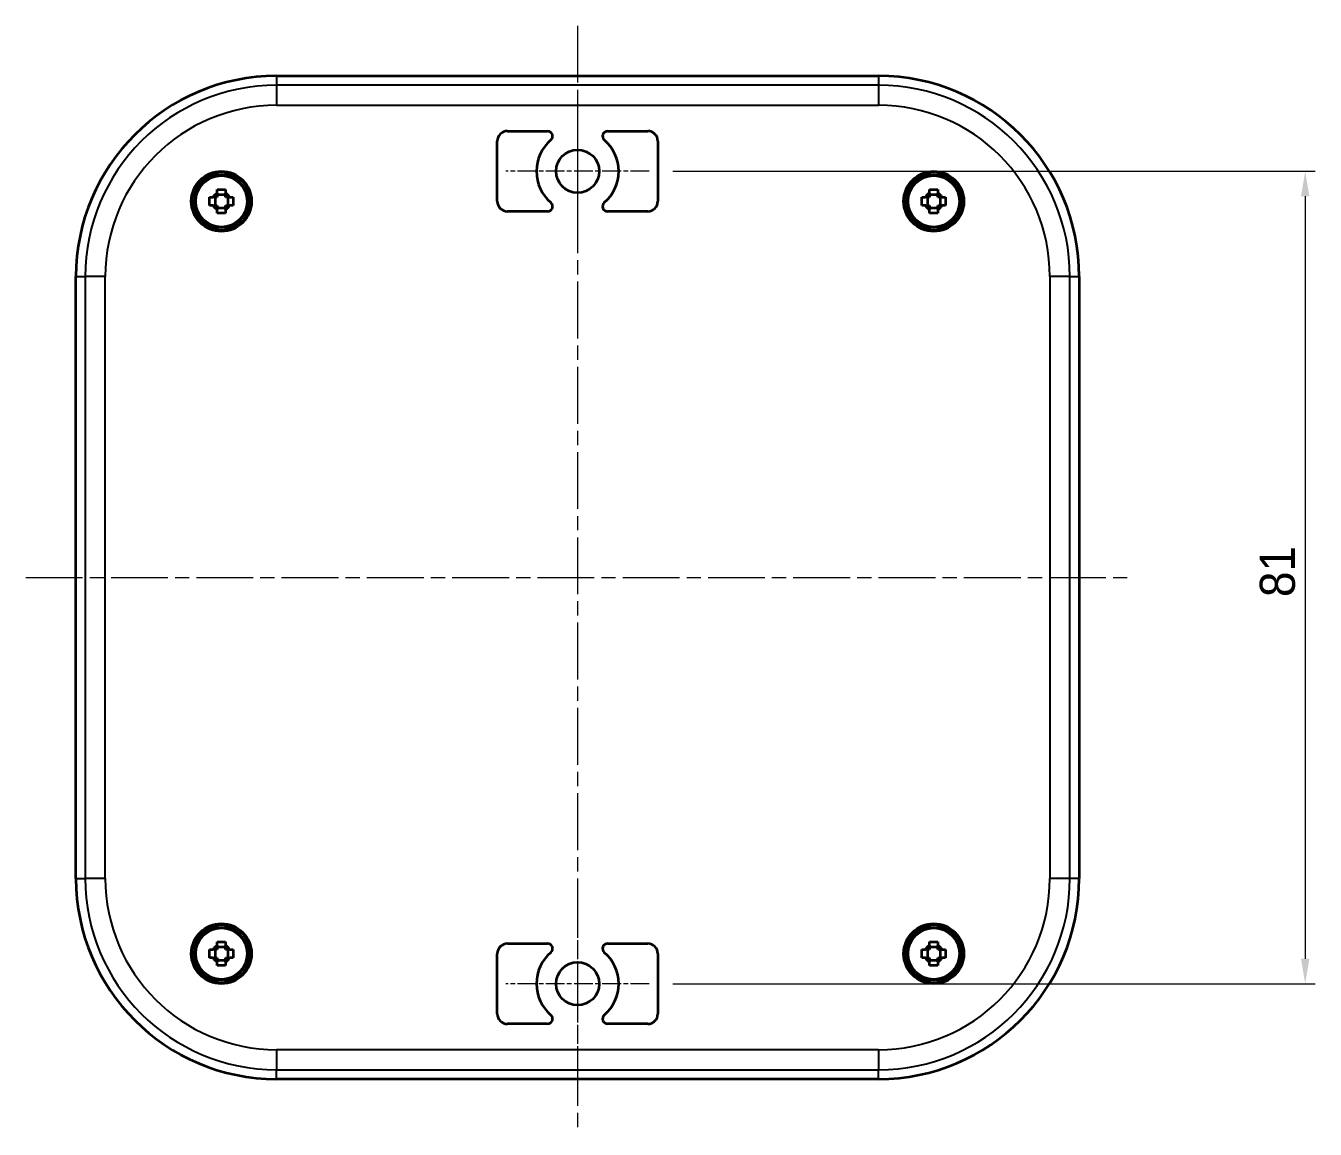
# Model space of a CAD drawing. Header units: millimetres. Extents: x -225 to 2542, y -269 to 293.
# Drawn here: x 694.5 to 823, y 24.2 to 134.2 of the extents above; entities that cross this region are included whole.
import ezdxf

# ---------------------------------------------------------------- set-up
doc = ezdxf.new("R2010")
doc.units = ezdxf.units.MM
doc.linetypes.add('CHAIN', pattern=[0.3543, 0.2362, -0.0295, 0.0591, -0.0295])
doc.layers.get('Defpoints').update_dxf_attribs({"lineweight": 25})
doc.layers.add('Center Mark (ISO)', color=7, linetype='Continuous', lineweight=18, true_color=0x80ffff)
doc.layers.add('Centerline (ISO)', color=7, linetype='Continuous', lineweight=18, true_color=0x80ffff)
for name, color, linetype, lineweight in [('Dimension (ISO)', 7, 'Continuous', 18), ('Visible (ISO)', 7, 'Continuous', 35), ('Visible Narrow (ISO)', 7, 'Continuous', 25)]:
    doc.layers.add(name, color=color, linetype=linetype, lineweight=lineweight)
doc.styles.add('Note Text (TK)', font='MS PGothic.ttf')
doc.dimstyles.new('Default - Method 1b (TK)', dxfattribs={"dimtxt": 2.5, "dimasz": 2.5, "dimexe": 1, "dimexo": 1.5, "dimgap": 1, "dimtad": 1, "dimtoh": 1, "dimrnd": 1e-08, "dimdsep": 46, "dimtxsty": 'Note Text (TK)', "dimcen": 0.09, "dimdle": 5, "dimclrd": 100, "dimclre": 100, "dimclrt": 7, "dimadec": 1, "dimazin": 1, "dimtfac": 1, "dimtmove": 0, "dimatfit": 3, "dimfxl": 1, "dimtolj": 1, "dimlwd": -1, "dimlwe": -1, "dimarcsym": 0})

# ---------------------------------------------------------------- blocks, each defined once
blk = doc.blocks.new('*D31')
at = {"layer": 'Defpoints', "color": 0, "transparency": 16777216}
for p in [(757.51, 119.7), (757.51, 38.7), (822.03, 38.7)]:
    blk.add_point(p, dxfattribs=at)
at = {"layer": 'Dimension (ISO)', "color": 100, "transparency": 16777216}
for p, q in [((759.01, 119.7), (823.03, 119.7)), ((822.03, 117.2), (822.03, 41.2)), ((759.01, 38.7), (823.03, 38.7))]:
    blk.add_line(p, q, dxfattribs=at)
for points in [[(821.61, 117.2), (822.45, 117.2), (822.03, 119.7)], [(821.61, 41.2), (822.45, 41.2), (822.03, 38.7)]]:
    blk.add_solid(points, dxfattribs=at)
at = {"layer": 'Dimension (ISO)', "color": 7, "transparency": 16777216, "insert": (819.28, 77.25), "char_height": 3.5, "attachment_point": 4, "rotation": 90, "style": 'Note Text (TK)'}
blk.add_mtext('\\A1;81', dxfattribs=at)

msp = doc.modelspace()

# ---------------------------------------------------------------- linework, layer by layer
at = {"layer": 'Center Mark (ISO)', "linetype": 'CHAIN', "ltscale": 7.945033}
for p, q in [((749.50873, 126.85043), (749.50873, 112.55043)), ((756.65873, 119.70043), (742.35873, 119.70043)), ((749.50873, 45.85043), (749.50873, 31.55043)), ((756.65873, 38.70043), (742.35873, 38.70043))]:
    msp.add_line(p, q, dxfattribs=at)
at = {"layer": 'Centerline (ISO)', "linetype": 'CHAIN', "ltscale": 23.990969}
for p, q in [((749.50873, 134.20043), (749.50873, 24.20043)), ((694.50873, 79.20043), (804.50873, 79.20043))]:
    msp.add_line(p, q, dxfattribs=at)
at = {"layer": 'Visible (ISO)'}
for p, q in [((719.50873, 129.20043), (779.50873, 129.20043)), ((742.50873, 123.70043), (746.52377, 123.70043)), ((752.49369, 123.70043), (756.50873, 123.70043)), ((741.50873, 116.70043), (741.50873, 122.70043)), ((757.50873, 122.70043), (757.50873, 116.70043)), ((713.37426, 117.1171), (713.37426, 116.28377)), ((714.4254, 117.33491), (713.59207, 117.33491)), ((714.64321, 117.1171), (714.64321, 116.28377)), ((784.37426, 117.1171), (784.37426, 116.28377)), ((785.4254, 117.33491), (784.59207, 117.33491)), ((785.64321, 117.1171), (785.64321, 116.28377)), ((713.59207, 116.06596), (714.4254, 116.06596)), ((746.52377, 115.70043), (742.50873, 115.70043)), ((756.50873, 115.70043), (752.49369, 115.70043)), ((784.59207, 116.06596), (785.4254, 116.06596)), ((699.50873, 49.20043), (699.50873, 109.20043)), ((799.50873, 109.20043), (799.50873, 49.20043)), ((742.50873, 42.70043), (746.52377, 42.70043)), ((752.49369, 42.70043), (756.50873, 42.70043)), ((713.37426, 42.1171), (713.37426, 41.28377)), ((714.4254, 42.33491), (713.59207, 42.33491)), ((714.64321, 42.1171), (714.64321, 41.28377)), ((741.50873, 35.70043), (741.50873, 41.70043)), ((757.50873, 41.70043), (757.50873, 35.70043)), ((784.37426, 42.1171), (784.37426, 41.28377)), ((785.4254, 42.33491), (784.59207, 42.33491)), ((785.64321, 42.1171), (785.64321, 41.28377)), ((713.59207, 41.06596), (714.4254, 41.06596)), ((784.59207, 41.06596), (785.4254, 41.06596)), ((746.52377, 34.70043), (742.50873, 34.70043)), ((756.50873, 34.70043), (752.49369, 34.70043)), ((779.50873, 29.20043), (719.50873, 29.20043))]:
    msp.add_line(p, q, dxfattribs=at)
for centre, radius in [((749.50873, 119.70043), 2.15), ((714.00873, 116.70043), 3), ((714.00873, 116.70043), 2.9), ((785.00873, 116.70043), 3), ((785.00873, 116.70043), 2.9), ((714.00873, 116.70043), 2.65), ((714.00873, 116.70043), 2.56251), ((785.00873, 116.70043), 2.65), ((785.00873, 116.70043), 2.56251), ((714.00873, 41.70043), 3), ((714.00873, 41.70043), 2.9), ((714.00873, 41.70043), 2.65), ((714.00873, 41.70043), 2.56251), ((785.00873, 41.70043), 3), ((785.00873, 41.70043), 2.9), ((785.00873, 41.70043), 2.65), ((785.00873, 41.70043), 2.56251), ((749.50873, 38.70043), 2.15)]:
    msp.add_circle(centre, radius, dxfattribs=at)
for centre, radius, start, end in [((719.50873, 109.20043), 20, 90, 180), ((779.50873, 109.20043), 20, 0, 90), ((742.50873, 122.70043), 1, 90, 180), ((746.52377, 123.20043), 0.5, 310.4590831, 90), ((752.49369, 123.20043), 0.5, 90, 229.5409169), ((756.50873, 122.70043), 1, 0, 90), ((749.50873, 119.70043), 4.1, 130.4590831, 229.5409169), ((749.50873, 119.70043), 4.1, 310.4590831, 49.5409169), ((714.00873, 116.70043), 0.92086, 116.9026951, 153.0973049), ((714.00873, 116.70043), 0.92086, 26.9026951, 63.0973049), ((785.00873, 116.70043), 0.92086, 116.9026951, 153.0973049), ((785.00873, 116.70043), 0.92086, 26.9026951, 63.0973049), ((714.00873, 116.70043), 0.92086, 206.9026951, 243.0973049), ((714.00873, 116.70043), 0.92086, 296.9026951, 333.0973049), ((742.50873, 116.70043), 1, 180, 270), ((746.52377, 116.20043), 0.5, 270, 49.5409169), ((752.49369, 116.20043), 0.5, 130.4590831, 270), ((756.50873, 116.70043), 1, 270, 0), ((785.00873, 116.70043), 0.92086, 206.9026951, 243.0973049), ((785.00873, 116.70043), 0.92086, 296.9026951, 333.0973049), ((719.50873, 49.20043), 20, 180, 270), ((779.50873, 49.20043), 20, 270, 0), ((714.00873, 41.70043), 0.92086, 116.9026951, 153.0973049), ((714.00873, 41.70043), 0.92086, 26.9026951, 63.0973049), ((742.50873, 41.70043), 1, 90, 180), ((746.52377, 42.20043), 0.5, 310.4590831, 90), ((752.49369, 42.20043), 0.5, 90, 229.5409169), ((756.50873, 41.70043), 1, 0, 90), ((785.00873, 41.70043), 0.92086, 116.9026951, 153.0973049), ((785.00873, 41.70043), 0.92086, 26.9026951, 63.0973049), ((714.00873, 41.70043), 0.92086, 206.9026951, 243.0973049), ((714.00873, 41.70043), 0.92086, 296.9026951, 333.0973049), ((749.50873, 38.70043), 4.1, 130.4590831, 229.5409169), ((749.50873, 38.70043), 4.1, 310.4590831, 49.5409169), ((785.00873, 41.70043), 0.92086, 206.9026951, 243.0973049), ((785.00873, 41.70043), 0.92086, 296.9026951, 333.0973049), ((742.50873, 35.70043), 1, 180, 270), ((746.52377, 35.20043), 0.5, 270, 49.5409169), ((752.49369, 35.20043), 0.5, 130.4590831, 270), ((756.50873, 35.70043), 1, 270, 0)]:
    msp.add_arc(centre, radius, start, end, dxfattribs=at)
for points, knots in [([(712.83387, 116.28377), (712.82995, 116.42731), (712.82813, 116.56885), (712.82813, 116.83202), (712.82995, 116.97356), (712.83387, 117.1171)], [2.7704301098, 2.7704301098, 2.7704301098, 2.7704301098, 2.80990631552, 2.80990631552, 2.84938252124, 2.84938252124, 2.84938252124, 2.84938252124]), ([(712.83387, 117.1171), (712.89681, 117.1171), (712.95965, 117.1171), (713.07753, 117.1171), (713.13261, 117.1171), (713.18753, 117.1171)], [2.88558741992, 2.88558741992, 2.88558741992, 2.88558741992, 2.90355266075, 2.90355266075, 2.91937837234, 2.91937837234, 2.91937837234, 2.91937837234]), ([(713.59207, 117.87529), (713.7356, 117.87922), (713.87714, 117.88104), (714.14032, 117.88104), (714.28186, 117.87922), (714.4254, 117.87529)], [2.7704301098, 2.7704301098, 2.7704301098, 2.7704301098, 2.80990631552, 2.80990631552, 2.84938252124, 2.84938252124, 2.84938252124, 2.84938252124]), ([(713.59207, 117.52163), (713.59207, 117.57655), (713.59207, 117.63163), (713.59207, 117.74952), (713.59207, 117.81235), (713.59207, 117.87529)], [3.08008179422, 3.08008179422, 3.08008179422, 3.08008179422, 3.09590750581, 3.09590750581, 3.11387274664, 3.11387274664, 3.11387274664, 3.11387274664]), ([(714.4254, 117.87529), (714.4254, 117.81235), (714.4254, 117.74952), (714.4254, 117.63163), (714.4254, 117.57655), (714.4254, 117.52163)], [2.88558741992, 2.88558741992, 2.88558741992, 2.88558741992, 2.90355266075, 2.90355266075, 2.91937837234, 2.91937837234, 2.91937837234, 2.91937837234]), ([(714.82993, 117.1171), (714.88485, 117.1171), (714.93993, 117.1171), (715.05782, 117.1171), (715.12065, 117.1171), (715.18359, 117.1171)], [3.08008179422, 3.08008179422, 3.08008179422, 3.08008179422, 3.09590750581, 3.09590750581, 3.11387274664, 3.11387274664, 3.11387274664, 3.11387274664]), ([(715.18359, 117.1171), (715.18751, 116.97356), (715.18934, 116.83202), (715.18934, 116.56885), (715.18751, 116.42731), (715.18359, 116.28377)], [2.7704301098, 2.7704301098, 2.7704301098, 2.7704301098, 2.80990631552, 2.80990631552, 2.84938252124, 2.84938252124, 2.84938252124, 2.84938252124]), ([(783.83387, 116.28377), (783.82995, 116.42731), (783.82813, 116.56885), (783.82813, 116.83202), (783.82995, 116.97356), (783.83387, 117.1171)], [2.7704301098, 2.7704301098, 2.7704301098, 2.7704301098, 2.80990631552, 2.80990631552, 2.84938252124, 2.84938252124, 2.84938252124, 2.84938252124]), ([(783.83387, 117.1171), (783.89681, 117.1171), (783.95965, 117.1171), (784.07753, 117.1171), (784.13261, 117.1171), (784.18753, 117.1171)], [2.88558741992, 2.88558741992, 2.88558741992, 2.88558741992, 2.90355266075, 2.90355266075, 2.91937837234, 2.91937837234, 2.91937837234, 2.91937837234]), ([(784.59207, 117.87529), (784.7356, 117.87922), (784.87714, 117.88104), (785.14032, 117.88104), (785.28186, 117.87922), (785.4254, 117.87529)], [2.7704301098, 2.7704301098, 2.7704301098, 2.7704301098, 2.80990631552, 2.80990631552, 2.84938252124, 2.84938252124, 2.84938252124, 2.84938252124]), ([(784.59207, 117.52163), (784.59207, 117.57655), (784.59207, 117.63163), (784.59207, 117.74952), (784.59207, 117.81235), (784.59207, 117.87529)], [3.08008179422, 3.08008179422, 3.08008179422, 3.08008179422, 3.09590750581, 3.09590750581, 3.11387274664, 3.11387274664, 3.11387274664, 3.11387274664]), ([(785.4254, 117.87529), (785.4254, 117.81235), (785.4254, 117.74952), (785.4254, 117.63163), (785.4254, 117.57655), (785.4254, 117.52163)], [2.88558741992, 2.88558741992, 2.88558741992, 2.88558741992, 2.90355266075, 2.90355266075, 2.91937837234, 2.91937837234, 2.91937837234, 2.91937837234]), ([(785.82993, 117.1171), (785.88485, 117.1171), (785.93993, 117.1171), (786.05782, 117.1171), (786.12065, 117.1171), (786.18359, 117.1171)], [3.08008179422, 3.08008179422, 3.08008179422, 3.08008179422, 3.09590750581, 3.09590750581, 3.11387274664, 3.11387274664, 3.11387274664, 3.11387274664]), ([(786.18359, 117.1171), (786.18751, 116.97356), (786.18934, 116.83202), (786.18934, 116.56885), (786.18751, 116.42731), (786.18359, 116.28377)], [2.7704301098, 2.7704301098, 2.7704301098, 2.7704301098, 2.80990631552, 2.80990631552, 2.84938252124, 2.84938252124, 2.84938252124, 2.84938252124]), ([(713.18753, 116.28377), (713.13261, 116.28377), (713.07753, 116.28377), (712.95965, 116.28377), (712.89681, 116.28377), (712.83387, 116.28377)], [3.08008179422, 3.08008179422, 3.08008179422, 3.08008179422, 3.09590750581, 3.09590750581, 3.11387274664, 3.11387274664, 3.11387274664, 3.11387274664]), ([(713.59207, 115.52558), (713.59207, 115.58852), (713.59207, 115.65135), (713.59207, 115.76923), (713.59207, 115.82431), (713.59207, 115.87924)], [2.88558741992, 2.88558741992, 2.88558741992, 2.88558741992, 2.90355266075, 2.90355266075, 2.91937837234, 2.91937837234, 2.91937837234, 2.91937837234]), ([(714.4254, 115.87924), (714.4254, 115.82431), (714.4254, 115.76923), (714.4254, 115.65135), (714.4254, 115.58852), (714.4254, 115.52558)], [3.08008179422, 3.08008179422, 3.08008179422, 3.08008179422, 3.09590750581, 3.09590750581, 3.11387274664, 3.11387274664, 3.11387274664, 3.11387274664]), ([(715.18359, 116.28377), (715.12065, 116.28377), (715.05782, 116.28377), (714.93993, 116.28377), (714.88485, 116.28377), (714.82993, 116.28377)], [2.88558741992, 2.88558741992, 2.88558741992, 2.88558741992, 2.90355266075, 2.90355266075, 2.91937837234, 2.91937837234, 2.91937837234, 2.91937837234]), ([(784.18753, 116.28377), (784.13261, 116.28377), (784.07753, 116.28377), (783.95965, 116.28377), (783.89681, 116.28377), (783.83387, 116.28377)], [3.08008179422, 3.08008179422, 3.08008179422, 3.08008179422, 3.09590750581, 3.09590750581, 3.11387274664, 3.11387274664, 3.11387274664, 3.11387274664]), ([(784.59207, 115.52558), (784.59207, 115.58852), (784.59207, 115.65135), (784.59207, 115.76923), (784.59207, 115.82431), (784.59207, 115.87924)], [2.88558741992, 2.88558741992, 2.88558741992, 2.88558741992, 2.90355266075, 2.90355266075, 2.91937837234, 2.91937837234, 2.91937837234, 2.91937837234]), ([(785.4254, 115.87924), (785.4254, 115.82431), (785.4254, 115.76923), (785.4254, 115.65135), (785.4254, 115.58852), (785.4254, 115.52558)], [3.08008179422, 3.08008179422, 3.08008179422, 3.08008179422, 3.09590750581, 3.09590750581, 3.11387274664, 3.11387274664, 3.11387274664, 3.11387274664]), ([(786.18359, 116.28377), (786.12065, 116.28377), (786.05782, 116.28377), (785.93993, 116.28377), (785.88485, 116.28377), (785.82993, 116.28377)], [2.88558741992, 2.88558741992, 2.88558741992, 2.88558741992, 2.90355266075, 2.90355266075, 2.91937837234, 2.91937837234, 2.91937837234, 2.91937837234]), ([(714.4254, 115.52558), (714.28186, 115.52165), (714.14032, 115.51983), (713.87714, 115.51983), (713.7356, 115.52165), (713.59207, 115.52558)], [2.7704301098, 2.7704301098, 2.7704301098, 2.7704301098, 2.80990631552, 2.80990631552, 2.84938252124, 2.84938252124, 2.84938252124, 2.84938252124]), ([(785.4254, 115.52558), (785.28186, 115.52165), (785.14032, 115.51983), (784.87714, 115.51983), (784.7356, 115.52165), (784.59207, 115.52558)], [2.7704301098, 2.7704301098, 2.7704301098, 2.7704301098, 2.80990631552, 2.80990631552, 2.84938252124, 2.84938252124, 2.84938252124, 2.84938252124]), ([(713.59207, 42.87529), (713.7356, 42.87922), (713.87714, 42.88104), (714.14032, 42.88104), (714.28186, 42.87922), (714.4254, 42.87529)], [2.7704301098, 2.7704301098, 2.7704301098, 2.7704301098, 2.80990631552, 2.80990631552, 2.84938252124, 2.84938252124, 2.84938252124, 2.84938252124]), ([(713.59207, 42.52163), (713.59207, 42.57655), (713.59207, 42.63163), (713.59207, 42.74952), (713.59207, 42.81235), (713.59207, 42.87529)], [3.08008179422, 3.08008179422, 3.08008179422, 3.08008179422, 3.09590750581, 3.09590750581, 3.11387274664, 3.11387274664, 3.11387274664, 3.11387274664]), ([(714.4254, 42.87529), (714.4254, 42.81235), (714.4254, 42.74952), (714.4254, 42.63163), (714.4254, 42.57655), (714.4254, 42.52163)], [2.88558741992, 2.88558741992, 2.88558741992, 2.88558741992, 2.90355266075, 2.90355266075, 2.91937837234, 2.91937837234, 2.91937837234, 2.91937837234]), ([(784.59207, 42.87529), (784.7356, 42.87922), (784.87714, 42.88104), (785.14032, 42.88104), (785.28186, 42.87922), (785.4254, 42.87529)], [2.7704301098, 2.7704301098, 2.7704301098, 2.7704301098, 2.80990631552, 2.80990631552, 2.84938252124, 2.84938252124, 2.84938252124, 2.84938252124]), ([(784.59207, 42.52163), (784.59207, 42.57655), (784.59207, 42.63163), (784.59207, 42.74952), (784.59207, 42.81235), (784.59207, 42.87529)], [3.08008179422, 3.08008179422, 3.08008179422, 3.08008179422, 3.09590750581, 3.09590750581, 3.11387274664, 3.11387274664, 3.11387274664, 3.11387274664]), ([(785.4254, 42.87529), (785.4254, 42.81235), (785.4254, 42.74952), (785.4254, 42.63163), (785.4254, 42.57655), (785.4254, 42.52163)], [2.88558741992, 2.88558741992, 2.88558741992, 2.88558741992, 2.90355266075, 2.90355266075, 2.91937837234, 2.91937837234, 2.91937837234, 2.91937837234]), ([(712.83387, 41.28377), (712.82995, 41.42731), (712.82813, 41.56885), (712.82813, 41.83202), (712.82995, 41.97356), (712.83387, 42.1171)], [2.7704301098, 2.7704301098, 2.7704301098, 2.7704301098, 2.80990631552, 2.80990631552, 2.84938252124, 2.84938252124, 2.84938252124, 2.84938252124]), ([(712.83387, 42.1171), (712.89681, 42.1171), (712.95965, 42.1171), (713.07753, 42.1171), (713.13261, 42.1171), (713.18753, 42.1171)], [2.88558741992, 2.88558741992, 2.88558741992, 2.88558741992, 2.90355266075, 2.90355266075, 2.91937837234, 2.91937837234, 2.91937837234, 2.91937837234]), ([(713.18753, 41.28377), (713.13261, 41.28377), (713.07753, 41.28377), (712.95965, 41.28377), (712.89681, 41.28377), (712.83387, 41.28377)], [3.08008179422, 3.08008179422, 3.08008179422, 3.08008179422, 3.09590750581, 3.09590750581, 3.11387274664, 3.11387274664, 3.11387274664, 3.11387274664]), ([(714.82993, 42.1171), (714.88485, 42.1171), (714.93993, 42.1171), (715.05782, 42.1171), (715.12065, 42.1171), (715.18359, 42.1171)], [3.08008179422, 3.08008179422, 3.08008179422, 3.08008179422, 3.09590750581, 3.09590750581, 3.11387274664, 3.11387274664, 3.11387274664, 3.11387274664]), ([(715.18359, 41.28377), (715.12065, 41.28377), (715.05782, 41.28377), (714.93993, 41.28377), (714.88485, 41.28377), (714.82993, 41.28377)], [2.88558741992, 2.88558741992, 2.88558741992, 2.88558741992, 2.90355266075, 2.90355266075, 2.91937837234, 2.91937837234, 2.91937837234, 2.91937837234]), ([(715.18359, 42.1171), (715.18751, 41.97356), (715.18934, 41.83202), (715.18934, 41.56885), (715.18751, 41.42731), (715.18359, 41.28377)], [2.7704301098, 2.7704301098, 2.7704301098, 2.7704301098, 2.80990631552, 2.80990631552, 2.84938252124, 2.84938252124, 2.84938252124, 2.84938252124]), ([(783.83387, 41.28377), (783.82995, 41.42731), (783.82813, 41.56885), (783.82813, 41.83202), (783.82995, 41.97356), (783.83387, 42.1171)], [2.7704301098, 2.7704301098, 2.7704301098, 2.7704301098, 2.80990631552, 2.80990631552, 2.84938252124, 2.84938252124, 2.84938252124, 2.84938252124]), ([(783.83387, 42.1171), (783.89681, 42.1171), (783.95965, 42.1171), (784.07753, 42.1171), (784.13261, 42.1171), (784.18753, 42.1171)], [2.88558741992, 2.88558741992, 2.88558741992, 2.88558741992, 2.90355266075, 2.90355266075, 2.91937837234, 2.91937837234, 2.91937837234, 2.91937837234]), ([(784.18753, 41.28377), (784.13261, 41.28377), (784.07753, 41.28377), (783.95965, 41.28377), (783.89681, 41.28377), (783.83387, 41.28377)], [3.08008179422, 3.08008179422, 3.08008179422, 3.08008179422, 3.09590750581, 3.09590750581, 3.11387274664, 3.11387274664, 3.11387274664, 3.11387274664]), ([(785.82993, 42.1171), (785.88485, 42.1171), (785.93993, 42.1171), (786.05782, 42.1171), (786.12065, 42.1171), (786.18359, 42.1171)], [3.08008179422, 3.08008179422, 3.08008179422, 3.08008179422, 3.09590750581, 3.09590750581, 3.11387274664, 3.11387274664, 3.11387274664, 3.11387274664]), ([(786.18359, 41.28377), (786.12065, 41.28377), (786.05782, 41.28377), (785.93993, 41.28377), (785.88485, 41.28377), (785.82993, 41.28377)], [2.88558741992, 2.88558741992, 2.88558741992, 2.88558741992, 2.90355266075, 2.90355266075, 2.91937837234, 2.91937837234, 2.91937837234, 2.91937837234]), ([(786.18359, 42.1171), (786.18751, 41.97356), (786.18934, 41.83202), (786.18934, 41.56885), (786.18751, 41.42731), (786.18359, 41.28377)], [2.7704301098, 2.7704301098, 2.7704301098, 2.7704301098, 2.80990631552, 2.80990631552, 2.84938252124, 2.84938252124, 2.84938252124, 2.84938252124]), ([(713.59207, 40.52558), (713.59207, 40.58852), (713.59207, 40.65135), (713.59207, 40.76923), (713.59207, 40.82431), (713.59207, 40.87924)], [2.88558741992, 2.88558741992, 2.88558741992, 2.88558741992, 2.90355266075, 2.90355266075, 2.91937837234, 2.91937837234, 2.91937837234, 2.91937837234]), ([(714.4254, 40.52558), (714.28186, 40.52165), (714.14032, 40.51983), (713.87714, 40.51983), (713.7356, 40.52165), (713.59207, 40.52558)], [2.7704301098, 2.7704301098, 2.7704301098, 2.7704301098, 2.80990631552, 2.80990631552, 2.84938252124, 2.84938252124, 2.84938252124, 2.84938252124]), ([(714.4254, 40.87924), (714.4254, 40.82431), (714.4254, 40.76923), (714.4254, 40.65135), (714.4254, 40.58852), (714.4254, 40.52558)], [3.08008179422, 3.08008179422, 3.08008179422, 3.08008179422, 3.09590750581, 3.09590750581, 3.11387274664, 3.11387274664, 3.11387274664, 3.11387274664]), ([(784.59207, 40.52558), (784.59207, 40.58852), (784.59207, 40.65135), (784.59207, 40.76923), (784.59207, 40.82431), (784.59207, 40.87924)], [2.88558741992, 2.88558741992, 2.88558741992, 2.88558741992, 2.90355266075, 2.90355266075, 2.91937837234, 2.91937837234, 2.91937837234, 2.91937837234]), ([(785.4254, 40.52558), (785.28186, 40.52165), (785.14032, 40.51983), (784.87714, 40.51983), (784.7356, 40.52165), (784.59207, 40.52558)], [2.7704301098, 2.7704301098, 2.7704301098, 2.7704301098, 2.80990631552, 2.80990631552, 2.84938252124, 2.84938252124, 2.84938252124, 2.84938252124]), ([(785.4254, 40.87924), (785.4254, 40.82431), (785.4254, 40.76923), (785.4254, 40.65135), (785.4254, 40.58852), (785.4254, 40.52558)], [3.08008179422, 3.08008179422, 3.08008179422, 3.08008179422, 3.09590750581, 3.09590750581, 3.11387274664, 3.11387274664, 3.11387274664, 3.11387274664])]:
    msp.add_open_spline(points, degree=3, knots=knots, dxfattribs=at)
for points, weights in [([(713.59207, 117.1171), (713.43421, 117.1171), (713.18753, 117.1171)], [1.36648292817, 1.2300014453, 1.0277013177]), ([(713.59207, 117.52163), (713.59207, 117.27495), (713.59207, 117.1171)], [1.0277013177, 1.2300014453, 1.36648292817]), ([(714.4254, 117.1171), (714.4254, 117.27495), (714.4254, 117.52163)], [1.36648292817, 1.2300014453, 1.0277013177]), ([(714.82993, 117.1171), (714.58325, 117.1171), (714.4254, 117.1171)], [1.0277013177, 1.2300014453, 1.36648292817]), ([(784.59207, 117.1171), (784.43421, 117.1171), (784.18753, 117.1171)], [1.36648292817, 1.2300014453, 1.0277013177]), ([(784.59207, 117.52163), (784.59207, 117.27495), (784.59207, 117.1171)], [1.0277013177, 1.2300014453, 1.36648292817]), ([(785.4254, 117.1171), (785.4254, 117.27495), (785.4254, 117.52163)], [1.36648292817, 1.2300014453, 1.0277013177]), ([(785.82993, 117.1171), (785.58325, 117.1171), (785.4254, 117.1171)], [1.0277013177, 1.2300014453, 1.36648292817]), ([(713.18753, 116.28377), (713.43421, 116.28377), (713.59207, 116.28377)], [1.0277013177, 1.2300014453, 1.36648292817]), ([(713.59207, 116.28377), (713.59207, 116.12592), (713.59207, 115.87924)], [1.36648292817, 1.2300014453, 1.0277013177]), ([(714.4254, 115.87924), (714.4254, 116.12592), (714.4254, 116.28377)], [1.0277013177, 1.2300014453, 1.36648292817]), ([(714.4254, 116.28377), (714.58325, 116.28377), (714.82993, 116.28377)], [1.36648292817, 1.2300014453, 1.0277013177]), ([(784.18753, 116.28377), (784.43421, 116.28377), (784.59207, 116.28377)], [1.0277013177, 1.2300014453, 1.36648292817]), ([(784.59207, 116.28377), (784.59207, 116.12592), (784.59207, 115.87924)], [1.36648292817, 1.2300014453, 1.0277013177]), ([(785.4254, 115.87924), (785.4254, 116.12592), (785.4254, 116.28377)], [1.0277013177, 1.2300014453, 1.36648292817]), ([(785.4254, 116.28377), (785.58325, 116.28377), (785.82993, 116.28377)], [1.36648292817, 1.2300014453, 1.0277013177]), ([(713.59207, 42.52163), (713.59207, 42.27495), (713.59207, 42.1171)], [1.0277013177, 1.2300014453, 1.36648292817]), ([(714.4254, 42.1171), (714.4254, 42.27495), (714.4254, 42.52163)], [1.36648292817, 1.2300014453, 1.0277013177]), ([(784.59207, 42.52163), (784.59207, 42.27495), (784.59207, 42.1171)], [1.0277013177, 1.2300014453, 1.36648292817]), ([(785.4254, 42.1171), (785.4254, 42.27495), (785.4254, 42.52163)], [1.36648292817, 1.2300014453, 1.0277013177]), ([(713.59207, 42.1171), (713.43421, 42.1171), (713.18753, 42.1171)], [1.36648292817, 1.2300014453, 1.0277013177]), ([(713.18753, 41.28377), (713.43421, 41.28377), (713.59207, 41.28377)], [1.0277013177, 1.2300014453, 1.36648292817]), ([(713.59207, 41.28377), (713.59207, 41.12592), (713.59207, 40.87924)], [1.36648292817, 1.2300014453, 1.0277013177]), ([(714.82993, 42.1171), (714.58325, 42.1171), (714.4254, 42.1171)], [1.0277013177, 1.2300014453, 1.36648292817]), ([(714.4254, 40.87924), (714.4254, 41.12592), (714.4254, 41.28377)], [1.0277013177, 1.2300014453, 1.36648292817]), ([(714.4254, 41.28377), (714.58325, 41.28377), (714.82993, 41.28377)], [1.36648292817, 1.2300014453, 1.0277013177]), ([(784.59207, 42.1171), (784.43421, 42.1171), (784.18753, 42.1171)], [1.36648292817, 1.2300014453, 1.0277013177]), ([(784.18753, 41.28377), (784.43421, 41.28377), (784.59207, 41.28377)], [1.0277013177, 1.2300014453, 1.36648292817]), ([(784.59207, 41.28377), (784.59207, 41.12592), (784.59207, 40.87924)], [1.36648292817, 1.2300014453, 1.0277013177]), ([(785.82993, 42.1171), (785.58325, 42.1171), (785.4254, 42.1171)], [1.0277013177, 1.2300014453, 1.36648292817]), ([(785.4254, 40.87924), (785.4254, 41.12592), (785.4254, 41.28377)], [1.0277013177, 1.2300014453, 1.36648292817]), ([(785.4254, 41.28377), (785.58325, 41.28377), (785.82993, 41.28377)], [1.36648292817, 1.2300014453, 1.0277013177])]:
    msp.add_rational_spline(points, weights, degree=2, dxfattribs=at)
at = {"layer": 'Visible Narrow (ISO)'}
for p, q in [((719.50873, 129.20043), (719.50873, 128.27177)), ((779.50873, 129.20043), (779.50873, 128.27177)), ((779.50873, 128.27177), (719.50873, 128.27177)), ((719.50873, 128.27177), (719.50873, 126.27314)), ((779.50873, 128.27177), (779.50873, 126.27314)), ((719.50873, 126.27314), (779.50873, 126.27314)), ((699.50873, 109.20043), (700.4374, 109.20043)), ((700.4374, 109.20043), (700.4374, 49.20043)), ((702.43603, 109.20043), (700.4374, 109.20043)), ((702.43603, 49.20043), (702.43603, 109.20043)), ((796.58143, 109.20043), (796.58143, 49.20043)), ((798.58006, 109.20043), (796.58143, 109.20043)), ((798.58006, 49.20043), (798.58006, 109.20043)), ((798.58006, 109.20043), (799.50873, 109.20043)), ((699.50873, 49.20043), (700.4374, 49.20043)), ((702.43603, 49.20043), (700.4374, 49.20043)), ((798.58006, 49.20043), (796.58143, 49.20043)), ((799.50873, 49.20043), (798.58006, 49.20043)), ((779.50873, 32.12773), (719.50873, 32.12773)), ((719.50873, 32.12773), (719.50873, 30.1291)), ((779.50873, 32.12773), (779.50873, 30.1291)), ((719.50873, 30.1291), (779.50873, 30.1291)), ((719.50873, 29.20043), (719.50873, 30.1291)), ((779.50873, 29.20043), (779.50873, 30.1291))]:
    msp.add_line(p, q, dxfattribs=at)
for centre, radius, start, end in [((719.50873, 109.20043), 19.07133, 90, 180), ((779.50873, 109.20043), 19.07133, 0, 90), ((719.50873, 109.20043), 17.0727, 90, 180), ((779.50873, 109.20043), 17.0727, 0, 90), ((719.50873, 49.20043), 19.07133, 180, 270), ((719.50873, 49.20043), 17.0727, 180, 270), ((779.50873, 49.20043), 19.07133, 270, 0), ((779.50873, 49.20043), 17.0727, 270, 0)]:
    msp.add_arc(centre, radius, start, end, dxfattribs=at)

# ---------------------------------------------------------------- dimensions: what is measured, and where the dimension line sits
at = {"layer": 'Dimension (ISO)', "color": 100, "true_color": 0x00ff3f}
dim = msp.add_linear_dim(base=(822.02961, 38.70043), p1=(757.50873, 119.70043), p2=(757.50873, 38.70043), angle=90, dimstyle='Default - Method 1b (TK)', override={"dimtxt": 3.5, "dimtoh": 0, "dimdec": 2, "dimtp": 0, "dimtm": 0, "dimtdec": 2, "dimtofl": 0, "dimatfit": 1}, dxfattribs=at)
dim.commit()
dim.dimension.update_dxf_attribs({"geometry": '*D31', "text_midpoint": (822.02961, 79.20043), "dimtype": 160})

doc.saveas('drawing.dxf')
